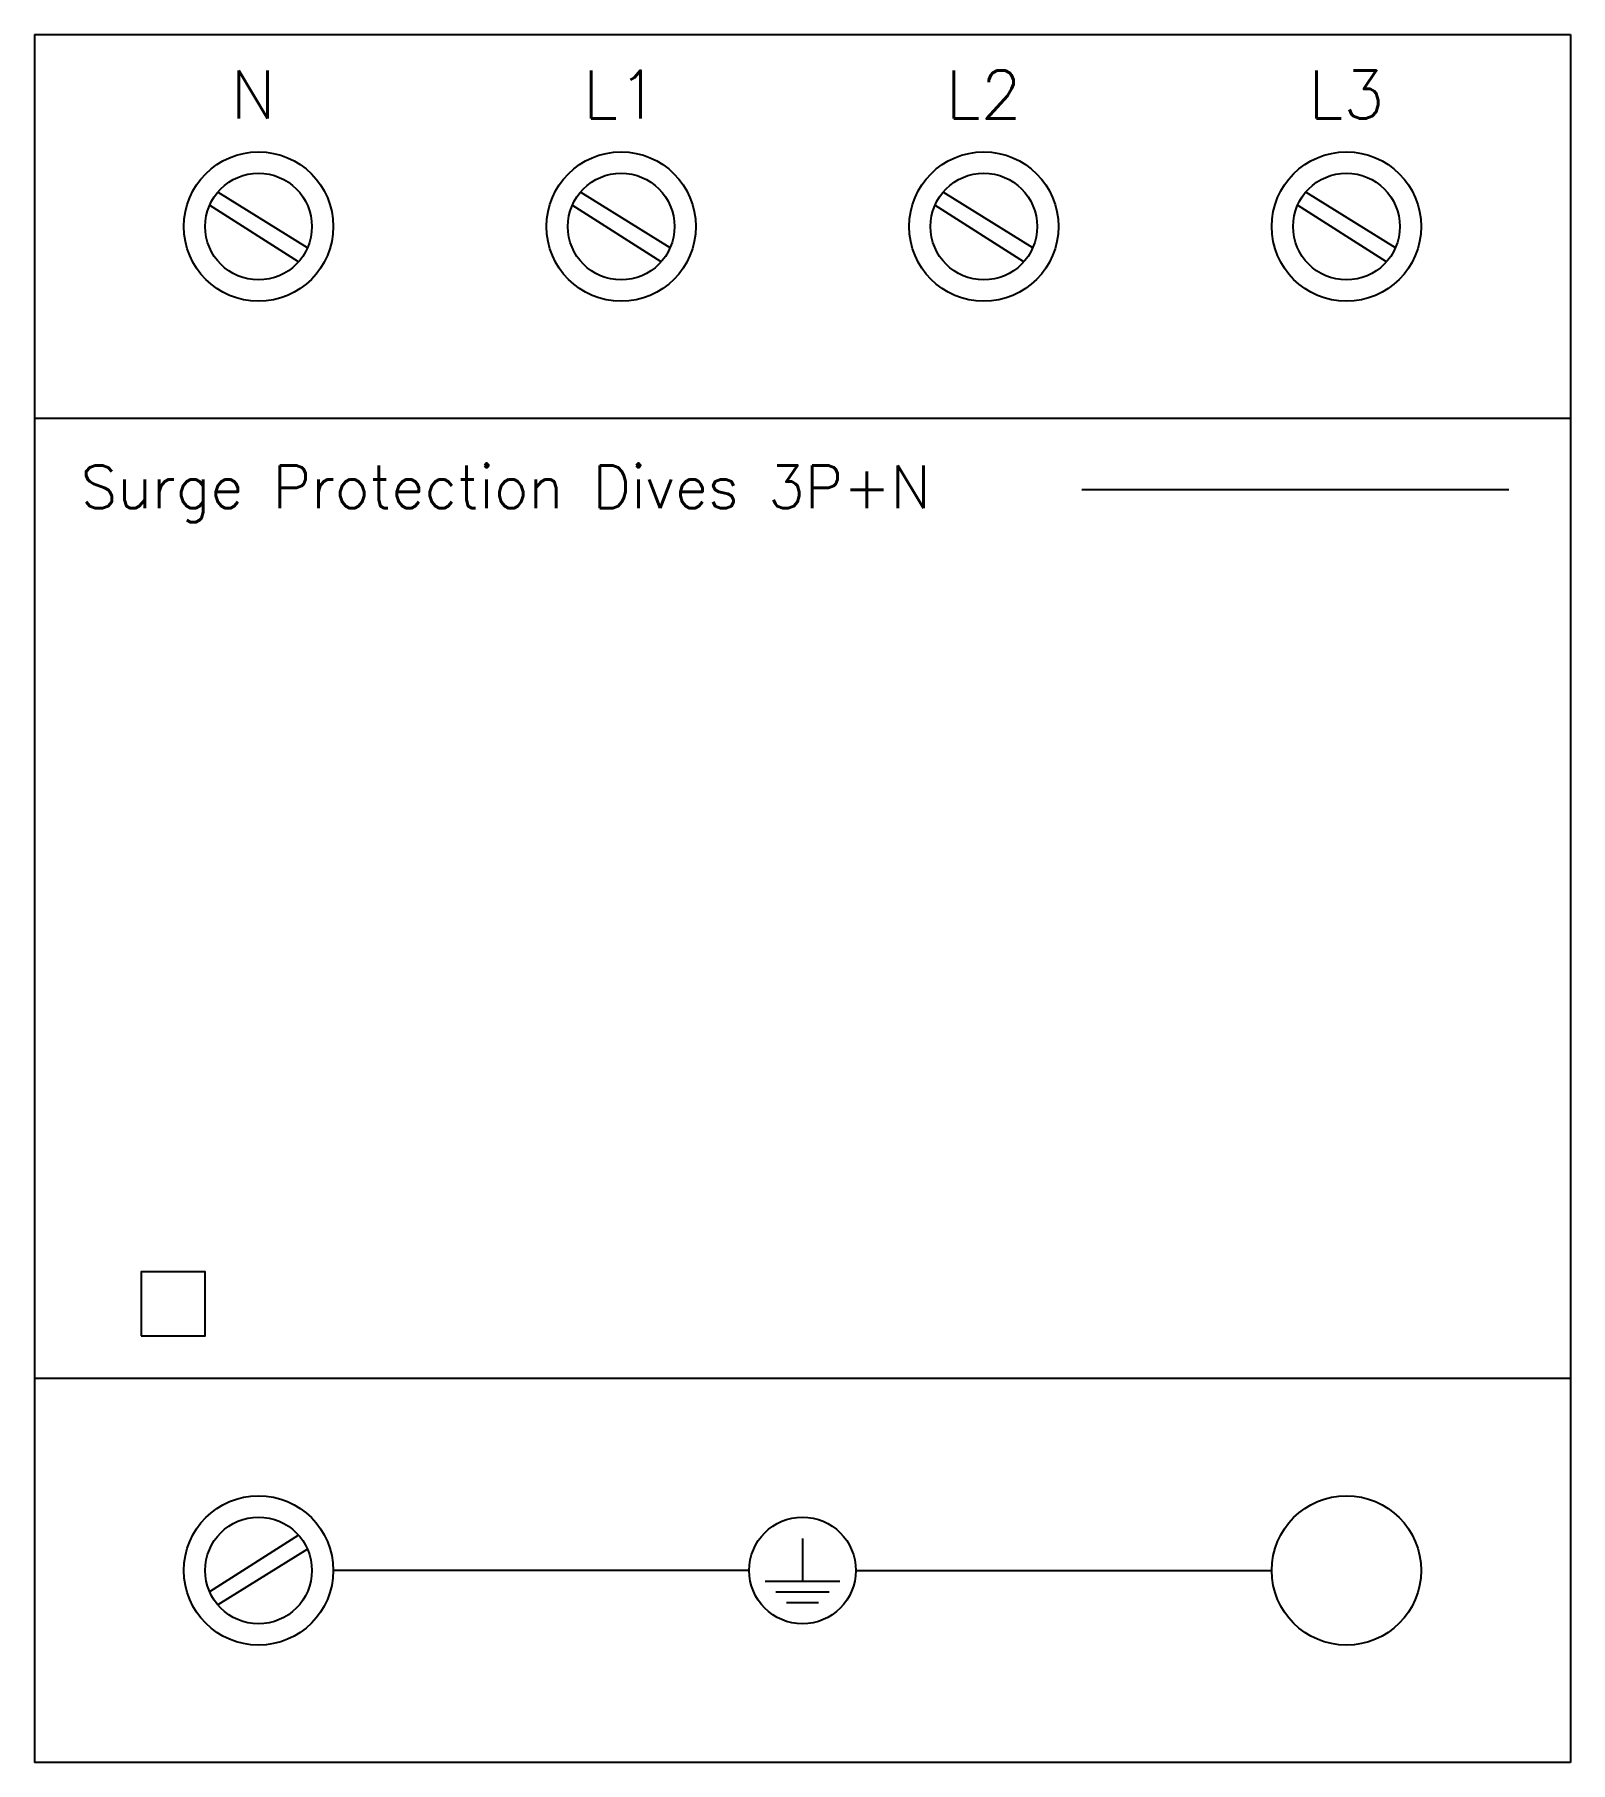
# Model space of a CAD drawing. Header units: millimetres. Extents: x 0 to 72, y 0 to 81.
import ezdxf

# ---------------------------------------------------------------- set-up
doc = ezdxf.new("R2010")
doc.units = ezdxf.units.MM
doc.styles.add('ROMANS', font='romans.shx', dxfattribs={"bigfont": 'vns.shx'})

# ---------------------------------------------------------------- blocks, each defined once
blk = doc.blocks.new('A$C34DA7ABB')
for p, q in [((0, 81), (0, 0)), ((12.372, 70.343), (8.208, 72.999)), ((12.795, 71.009), (8.593, 73.616)), ((29.372, 70.343), (25.208, 72.999)), ((29.795, 71.009), (25.593, 73.616)), ((46.372, 70.343), (42.208, 72.999)), ((46.795, 71.009), (42.593, 73.616)), ((63.372, 70.343), (59.208, 72.999)), ((63.795, 71.009), (59.593, 73.616)), ((12.372, 10.657), (8.208, 8.001)), ((12.795, 9.991), (8.593, 7.384))]:
    blk.add_line(p, q)
at = {"color": 7}
for p, q in [((0, 81), (72, 81)), ((72, 81), (72, 0)), ((72, 63), (0, 63)), ((49.093, 59.675), (69.108, 59.675)), ((72, 18), (0, 18)), ((36, 10.5), (36, 8.5)), ((33.5, 9), (14, 9)), ((38.5, 9), (58, 9)), ((34.25, 8.5), (37.75, 8.5)), ((34.75, 8), (37.25, 8)), ((35.25, 7.5), (36.75, 7.5)), ((72, 0), (0, 0))]:
    blk.add_line(p, q, dxfattribs=at)
blk.add_lwpolyline([(5, 20), (8, 20), (8, 23), (5, 23)], close=True, dxfattribs=at)
for centre, radius in [((10.5, 72), 3.5), ((27.5, 72), 3.5), ((44.5, 72), 3.5), ((61.5, 72), 3.5), ((10.5, 72), 2.5), ((27.5, 72), 2.5), ((44.5, 72), 2.5), ((61.5, 72), 2.5), ((10.5, 9), 3.5), ((61.5, 9), 3.5), ((10.5, 9), 2.5)]:
    blk.add_circle(centre, radius)
blk.add_circle((36, 9), 2.5, dxfattribs=at)
at = {"style": 'ROMANS'}
for s, height, p in [('N', 2.25, (9.19, 77.061)), ('L1', 2.25, (25.712, 77.061)), ('L2', 2.25, (42.712, 77.061)), ('L3', 2.25, (59.712, 77.061)), ('Surge Protection Dives 3P+N', 2, (2.162, 58.803))]:
    blk.add_text(s, height=height, dxfattribs=at).set_placement(p)

msp = doc.modelspace()

# ---------------------------------------------------------------- block references
at = {"color": 7}
msp.add_blockref('A$C34DA7ABB', (0, 0), dxfattribs=at)

doc.saveas('drawing.dxf')
